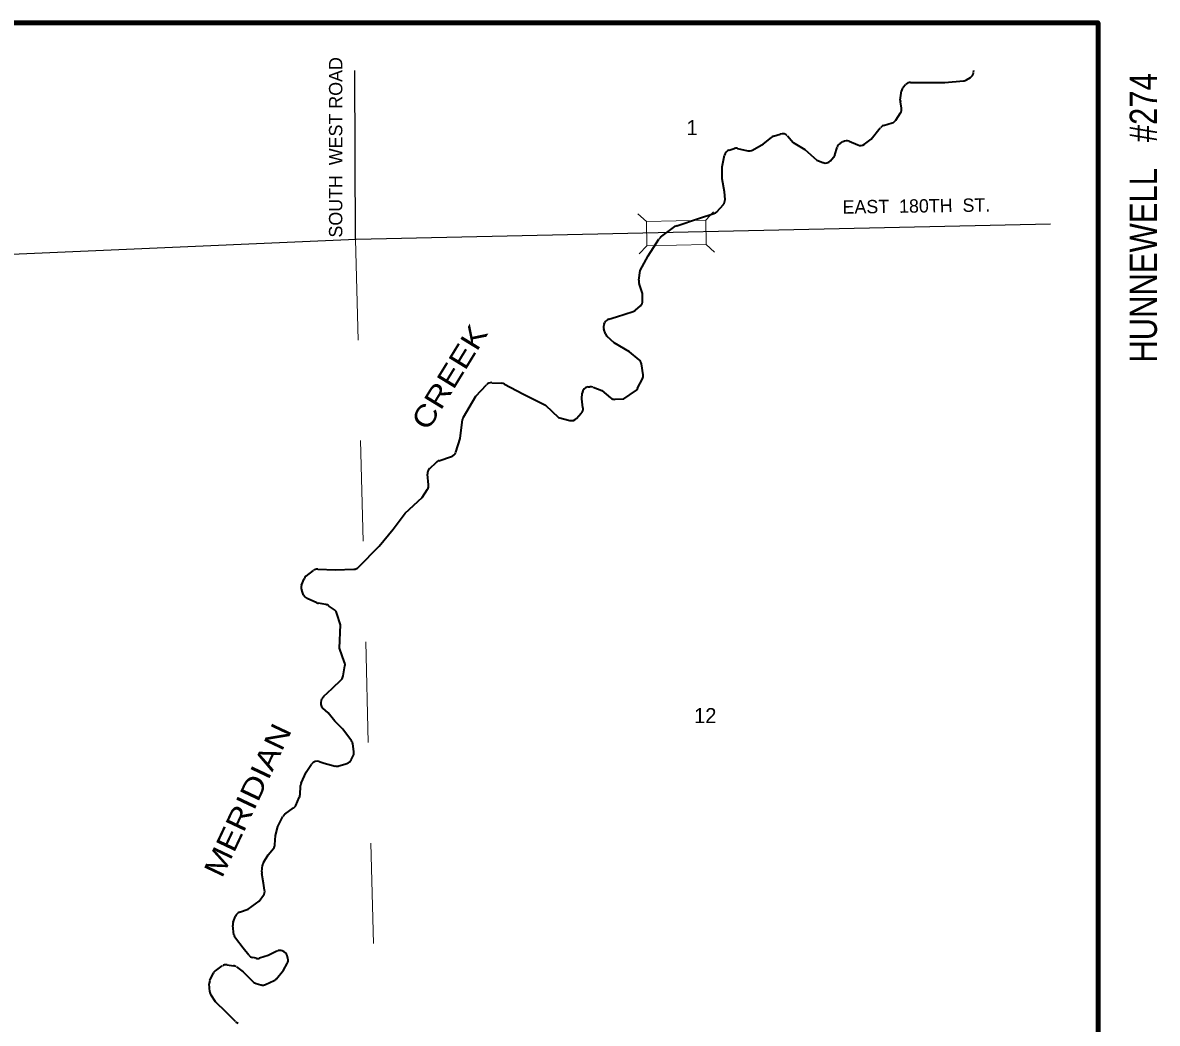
# Model space of a CAD drawing. Extents: x 396.91 to 401.39, y 2543.42 to 2547.36.
# Drawn here: x 399.724 to 400.852, y 2546.365 to 2547.359 of the extents above; entities that cross this region are included whole.
import ezdxf
from ezdxf.enums import TextEntityAlignment as Align

# ---------------------------------------------------------------- set-up
doc = ezdxf.new("R2010")
doc.units = 0
doc.header["$LTSCALE"] = 0.0068
doc.linetypes.add('MEDIUM_DASHED', pattern=[4.5, 3, -1.5])
for name, color, linetype, lineweight in [('14', 7, 'Continuous', 25), ('15', 7, 'MEDIUM_DASHED', 13), ('21', 7, 'Continuous', 25), ('25', 7, 'Continuous', 35), ('48', 7, 'Continuous', 106), ('49', 7, 'Continuous', 13)]:
    doc.layers.add(name, color=color, linetype=linetype, lineweight=lineweight)
doc.layers.add('29', color=7, linetype='Continuous')
doc.layers.add('45', color=7, linetype='Continuous')

msp = doc.modelspace()

# ---------------------------------------------------------------- linework, layer by layer
at = {"layer": '14'}
msp.add_line((400.055114, 2547.143561), (400.054545, 2547.311553), dxfattribs=at)
msp.add_lwpolyline([(396.958144, 2547.033144), (397.060985, 2547.038636), (397.594129, 2547.051705), (398.061364, 2547.063258), (398.587879, 2547.091098), (399.057008, 2547.091288), (399.560606, 2547.122348), (400.055871, 2547.14375), (400.746023, 2547.159091)], dxfattribs=at)
at = {"layer": '15'}
msp.add_line((400.055114, 2547.143561), (400.076326, 2546.313636), dxfattribs=at)
at = {"layer": '21'}
for p, q in [((400.344318, 2547.161364), (400.335985, 2547.168939)), ((400.410985, 2547.170833), (400.403409, 2547.162689)), ((400.344697, 2547.137311), (400.337121, 2547.129167)), ((400.412121, 2547.130871), (400.403788, 2547.138636))]:
    msp.add_line(p, q, dxfattribs=at)
at = {"layer": '21', "lineweight": 13}
msp.add_lwpolyline([(400.344697, 2547.137311), (400.403788, 2547.138636), (400.403409, 2547.162689), (400.344318, 2547.161364)], close=True, dxfattribs=at)
at = {"layer": '25'}
for p, q in [((400.6625, 2547.302083), (400.666477, 2547.304356)), ((400.669697, 2547.30928), (400.669886, 2547.311553)), ((400.59678, 2547.282008), (400.598106, 2547.291098)), ((400.599621, 2547.294697), (400.602083, 2547.297348)), ((400.597917, 2547.273864), (400.59697, 2547.280114)), ((400.592424, 2547.262121), (400.59697, 2547.269318)), ((400.580114, 2547.256629), (400.588826, 2547.25947)), ((400.470644, 2547.246023), (400.477462, 2547.248295)), ((400.531818, 2547.227652), (400.533902, 2547.235038)), ((400.536932, 2547.238826), (400.539773, 2547.24072)), ((400.545833, 2547.241098), (400.554545, 2547.2375)), ((400.426515, 2547.232197), (400.431439, 2547.233902)), ((400.434848, 2547.233902), (400.445265, 2547.231629)), ((400.527273, 2547.221591), (400.530492, 2547.225189)), ((400.414205, 2547.171023), (400.420833, 2547.17822)), ((400.358523, 2547.145644), (400.372727, 2547.15625)), ((400.333523, 2547.073295), (400.338447, 2547.077652)), ((400.303788, 2547.049621), (400.302083, 2547.054356)), ((400.302273, 2547.05947), (400.30303, 2547.060985)), ((400.341098, 2547.009091), (400.339394, 2547.019886)), ((400.19053, 2547.001136), (400.200568, 2547.000568)), ((400.335606, 2546.995644), (400.340341, 2547.005114)), ((400.286553, 2546.99697), (400.288258, 2546.997159)), ((400.274811, 2546.96553), (400.279545, 2546.970833)), ((400.128788, 2546.91572), (400.135795, 2546.922159)), ((400.138068, 2546.923674), (400.150568, 2546.927841)), ((400.127652, 2546.899621), (400.126705, 2546.910227)), ((400.001515, 2546.8), (400.003977, 2546.80625)), ((400.006061, 2546.809091), (400.013258, 2546.814583)), ((400.003598, 2546.790152), (400.001705, 2546.795076)), ((400.016856, 2546.782386), (400.007008, 2546.786742)), ((400.025758, 2546.780682), (400.018371, 2546.782008)), ((400.03428, 2546.775379), (400.028409, 2546.779545)), ((400.042992, 2546.709848), (400.044697, 2546.719697)), ((400.021212, 2546.685417), (400.02178, 2546.687121)), ((400.053598, 2546.634659), (400.052462, 2546.642424)), ((400.050947, 2546.626515), (400.05303, 2546.631061)), ((400.038636, 2546.620455), (400.04697, 2546.622917)), ((400, 2546.591288), (400.000568, 2546.600947)), ((399.995833, 2546.581061), (399.999242, 2546.588826)), ((399.985038, 2546.572348), (399.993561, 2546.578598)), ((399.962121, 2546.514962), (399.962689, 2546.521591)), ((399.933523, 2546.464962), (399.935985, 2546.471023)), ((399.93428, 2546.452462), (399.933144, 2546.461742)), ((399.982955, 2546.436364), (399.982386, 2546.436742)), ((399.927462, 2546.422727), (399.933902, 2546.42178)), ((399.95625, 2546.429167), (399.95303, 2546.429924)), ((399.987879, 2546.428977), (399.987121, 2546.432008)), ((399.910417, 2546.407008), (399.913636, 2546.414205)), ((399.915909, 2546.416856), (399.922727, 2546.421591)), ((399.910227, 2546.396023), (399.909659, 2546.403788)), ((399.956439, 2546.404167), (399.961174, 2546.402841)), ((399.96572, 2546.40322), (399.974242, 2546.407197))]:
    msp.add_line(p, q, dxfattribs=at)
for points in [[(400.607008, 2547.299621), (400.620833, 2547.299621), (400.641098, 2547.299621), (400.659659, 2547.301136)], [(400.48447, 2547.246402), (400.490341, 2547.239962), (400.501705, 2547.232765), (400.513826, 2547.222159), (400.519886, 2547.219886)], [(400.561174, 2547.238258), (400.567803, 2547.243182), (400.576894, 2547.254545)], [(400.449811, 2547.232386), (400.460606, 2547.238447), (400.468561, 2547.244886)], [(400.422538, 2547.183144), (400.42197, 2547.19072), (400.419508, 2547.203788), (400.419508, 2547.21572), (400.42197, 2547.227273)], [(400.374621, 2547.157197), (400.396212, 2547.164205), (400.411364, 2547.169318)], [(400.336742, 2547.10303), (400.338068, 2547.112689), (400.346212, 2547.127083), (400.356818, 2547.14375)], [(400.34053, 2547.082576), (400.34053, 2547.089962), (400.337121, 2547.099811)], [(400.307008, 2547.064205), (400.314773, 2547.066667), (400.331061, 2547.07178)], [(400.337121, 2547.023864), (400.327652, 2547.032008), (400.312311, 2547.040909), (400.305492, 2547.04697)], [(400.1625, 2546.967045), (400.174621, 2546.987689), (400.185417, 2546.999053)], [(400.203409, 2546.999811), (400.221402, 2546.990152), (400.243939, 2546.978788)], [(400.28125, 2546.976136), (400.280114, 2546.985227), (400.280492, 2546.990909)], [(400.291288, 2546.99678), (400.300189, 2546.993371), (400.308712, 2546.986174)], [(400.313447, 2546.984659), (400.32197, 2546.985227), (400.333523, 2546.993182)], [(400.243939, 2546.978788), (400.256818, 2546.966667), (400.268182, 2546.963636)], [(400.154735, 2546.932008), (400.15928, 2546.945833), (400.161553, 2546.964583)], [(400.058144, 2546.817803), (400.078788, 2546.838636), (400.092424, 2546.855492), (400.104545, 2546.871591), (400.121402, 2546.886932), (400.126705, 2546.895455)], [(400.017614, 2546.815909), (400.035227, 2546.815152), (400.053598, 2546.815909)], [(400.044318, 2546.723106), (400.039394, 2546.7375), (400.040152, 2546.760417), (400.036742, 2546.77197)], [(400.023485, 2546.689394), (400.032008, 2546.697159), (400.041098, 2546.70625)], [(400.051136, 2546.645455), (400.042614, 2546.657008), (400.03447, 2546.664962), (400.02803, 2546.673106), (400.022727, 2546.677841)], [(400.001136, 2546.60322), (400.00625, 2546.614205), (400.011553, 2546.622159)], [(400.019129, 2546.624621), (400.024053, 2546.623106), (400.035038, 2546.620265)], [(399.975, 2546.542045), (399.975758, 2546.551326), (399.97803, 2546.560227), (399.982955, 2546.570076)], [(399.963636, 2546.524432), (399.968371, 2546.532008), (399.973674, 2546.538447)], [(399.964773, 2546.49678), (399.963636, 2546.503788), (399.962121, 2546.513447)], [(399.939962, 2546.475), (399.948295, 2546.47803), (399.95947, 2546.485985), (399.963636, 2546.491856)], [(399.949242, 2546.432197), (399.943371, 2546.439205), (399.935795, 2546.449053)], [(399.977083, 2546.436364), (399.968371, 2546.432008), (399.959659, 2546.429356)], [(399.976705, 2546.408902), (399.983712, 2546.417424), (399.987311, 2546.424053)], [(399.936742, 2546.420644), (399.943371, 2546.415909), (399.953409, 2546.405871)], [(399.935795, 2546.366288), (399.926515, 2546.375568), (399.916098, 2546.385985), (399.911553, 2546.392614)]]:
    msp.add_lwpolyline(points, dxfattribs=at)
for centre, start, end in [((400.659093, 2547.307716), 274.57684, 300.97989), ((400.663068, 2547.310103), 300.97989, 352.57329), ((400.604642, 2547.290313), 138.83221, 172.41013), ((400.606984, 2547.292991), 90, 138.83222), ((400.603426, 2547.281189), 172.41014, 189.45641), ((400.591377, 2547.272839), 327.28141, 9.4564), ((400.586809, 2547.265729), 287.36446, 327.28141), ((400.472696, 2547.239709), 108.44593, 129.30736), ((400.479542, 2547.241993), 42.49221, 108.44592), ((400.582082, 2547.25036), 107.36445, 140.92406), ((400.540349, 2547.233214), 120.97991, 164.06425), ((400.543277, 2547.234972), 67.15324, 120.97991), ((400.557122, 2547.243525), 247.15323, 306.88747), ((400.428399, 2547.225915), 107.11303, 168.11871), ((400.433463, 2547.227474), 77.46344, 107.11302), ((400.446651, 2547.238123), 257.46343, 299.3734), ((400.525518, 2547.229558), 318.03097, 344.06426), ((400.522344, 2547.226029), 248.95023, 318.03099), ((400.415886, 2547.182688), 317.30883, 4.3959), ((400.409334, 2547.175586), 288.44595, 317.30884), ((400.376664, 2547.15097), 107.82954, 126.88749), ((400.362409, 2547.140271), 126.88748, 147.54538), ((400.343312, 2547.102003), 171.875, 199.64224), ((400.333918, 2547.082504), 312.00544, 0), ((400.329117, 2547.078181), 287.66069, 312.00543), ((400.308276, 2547.056568), 153.44958, 199.97134), ((400.308956, 2547.057931), 107.11302, 153.44962), ((400.30996, 2547.051934), 199.97132, 227.99459), ((400.332768, 2547.018877), 8.96699, 49.38063), ((400.334473, 2547.008068), 333.44959, 8.96698), ((400.190238, 2546.994588), 86.81815, 136.75397), ((400.200173, 2546.994036), 61.54175, 86.81815), ((400.287143, 2546.990433), 95.19773, 175.91699), ((400.288855, 2546.990589), 68.95023, 95.19776), ((400.312961, 2546.991237), 229.74558, 274.08821), ((400.329742, 2546.998598), 304.52563, 333.4496), ((400.274757, 2546.975355), 317.30884, 7.58984), ((400.16816, 2546.963733), 149.36538, 173.16155), ((400.269903, 2546.970094), 255.24742, 317.30884), ((400.148448, 2546.934068), 288.44593, 341.57603), ((400.140222, 2546.917349), 108.44593, 132.72764), ((400.133224, 2546.910885), 132.72764, 185.70696), ((400.121092, 2546.898957), 328.40883, 5.70697), ((400.053361, 2546.822498), 272.204, 315.0183), ((400.010174, 2546.803796), 127.58628, 158.97474), ((400.017265, 2546.809254), 87.70793, 127.58629), ((400.007766, 2546.797532), 158.97476, 202.60689), ((400.009751, 2546.792765), 202.60688, 246.35717), ((400.019448, 2546.78852), 246.35716, 260.53175), ((400.024577, 2546.774224), 53.9552, 80.53175), ((400.030349, 2546.770023), 16.37962, 53.95521), ((400.038127, 2546.720863), 349.99828, 19.27864), ((400.036374, 2546.710921), 315.0183, 349.99829), ((400.027178, 2546.682795), 156.05108, 227.7081), ((400.027897, 2546.684415), 132.52869, 156.0511), ((400.045884, 2546.641413), 8.125, 36.85232), ((400.04498, 2546.62932), 287.36445, 335.56983), ((400.046981, 2546.633725), 335.56982, 8.12501), ((400.017051, 2546.618405), 71.55407, 146.32683), ((400.0367, 2546.626731), 255.95514, 287.36445), ((400.0367, 2546.626731), 255.95514, 287.36444), ((400.00718, 2546.600435), 154.99714, 176.18835), ((399.989725, 2546.583914), 305.55502, 335.23879), ((399.99331, 2546.591685), 335.23877, 356.18836), ((399.988925, 2546.567046), 125.555, 153.44959), ((399.968404, 2546.542572), 321.35805, 355.91699), ((399.969242, 2546.520914), 147.54538, 174.80888), ((399.968655, 2546.514455), 174.80888, 188.74066), ((399.968655, 2546.514455), 174.80887, 188.74067), ((399.958219, 2546.495676), 325.02517, 9.45641), ((399.942102, 2546.468724), 109.66542, 158.97476), ((399.939762, 2546.462636), 158.97476, 187.12051), ((399.940939, 2546.453212), 187.12051, 218.13944), ((399.980082, 2546.430445), 69.43191, 116.57969), ((399.980644, 2546.430234), 15.24584, 69.4319), ((399.926525, 2546.416204), 81.24835, 124.71228), ((399.954381, 2546.436385), 219.27147, 257.46345), ((399.957678, 2546.435652), 257.46345, 287.11302), ((399.981467, 2546.427213), 331.40494, 15.24582), ((399.919712, 2546.411484), 124.71229, 155.23878), ((399.932859, 2546.415229), 54.99079, 81.24836), ((399.91635, 2546.404195), 155.2388, 184.08299), ((399.958174, 2546.410549), 224.9817, 254.73557), ((399.96299, 2546.409234), 254.73554, 295.03094), ((399.971529, 2546.413221), 295.03095, 320.21241), ((399.916904, 2546.396437), 184.08301, 214.97483), ((399.940493, 2546.371007), 224.9817, 253.76869)]:
    msp.add_arc(centre, 0.006629, start, end, dxfattribs=at)
at = {"layer": '48'}
msp.add_lwpolyline([(396.910795, 2543.476326), (396.910795, 2547.358902), (400.793371, 2547.358902), (400.793371, 2543.476326)], close=True, dxfattribs=at)

# ---------------------------------------------------------------- texts
at = {"layer": '29', "width": 1.2}
for s, rotation, p in [('CREEK', 58.478, (400.157344, 2547.001372)), ('MERIDIAN', 64.713, (399.957319, 2546.581914))]:
    msp.add_text(s, height=0.02083, rotation=rotation, dxfattribs=at).set_placement(p, align=Align.CENTER)
at = {"layer": '45'}
for s, p in [('1', (400.389773, 2547.247159)), ('12', (400.402841, 2546.662879))]:
    msp.add_text(s, height=0.01496, dxfattribs=at).set_placement(p, align=Align.CENTER)
at = {"layer": '48', "width": 0.85}
msp.add_text('HUNNEWELL   #274', height=0.0271, rotation=90, dxfattribs=at).set_placement((400.851894, 2547.164867), align=Align.CENTER)
at = {"layer": '49'}
for s, rotation, p in [('SOUTH  WEST ROAD', 90, (400.042045, 2547.235038)), ('EAST  180TH  ST.', 0.856, (400.612874, 2547.170184))]:
    msp.add_text(s, height=0.01326, rotation=rotation, dxfattribs=at).set_placement(p, align=Align.CENTER)

doc.saveas('drawing.dxf')
